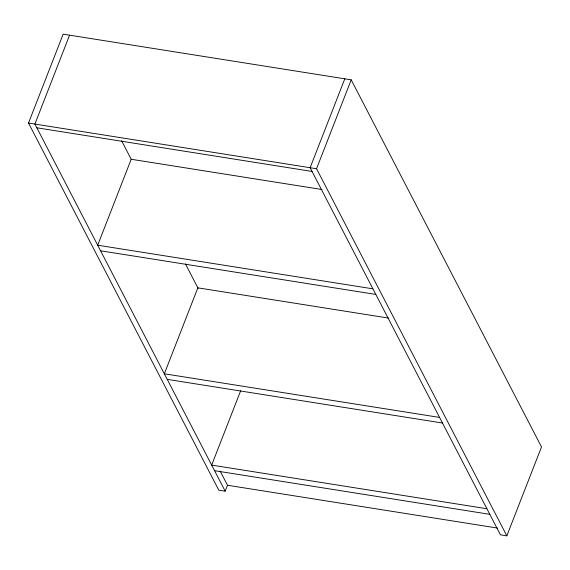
<?xml version="1.0" encoding="UTF-8"?>
<svg xmlns="http://www.w3.org/2000/svg" width="570" height="570" viewBox="0 0 570 570"><rect width="100%" height="100%" fill="white"/><g stroke="black" fill="none" stroke-linecap="round" stroke-linejoin="round"><path stroke-width="0.85" d="M220.148 471.062L227.508 485.255L225.193 491.183L218.794 490.164L28.5 123.056L63.17 34.157L351.206 79.836L541.5 446.944L506.83 535.843L500.432 534.831L310.137 167.715L344.807 78.817M69.569 35.169L34.898 124.068L225.193 491.183M506.83 535.843L316.542 168.727L351.206 79.836M240.668 390.728L211.669 465.091L486.908 508.739M28.5 123.056L316.542 168.727M36.836 127.794L312.068 171.442M322.022 189.525L131.2 159.265L97.691 245.2L372.923 288.84M100.584 250.786L375.822 294.434M388.669 318.103L197.854 287.843L164.338 373.785L439.577 417.425M167.238 379.371L442.477 423.018M214.569 470.685L489.808 514.332M227.508 485.255L497.468 528.062M121.61 140.754L131.428 159.707M185.457 263.939L198.146 288.413"/></g></svg>
